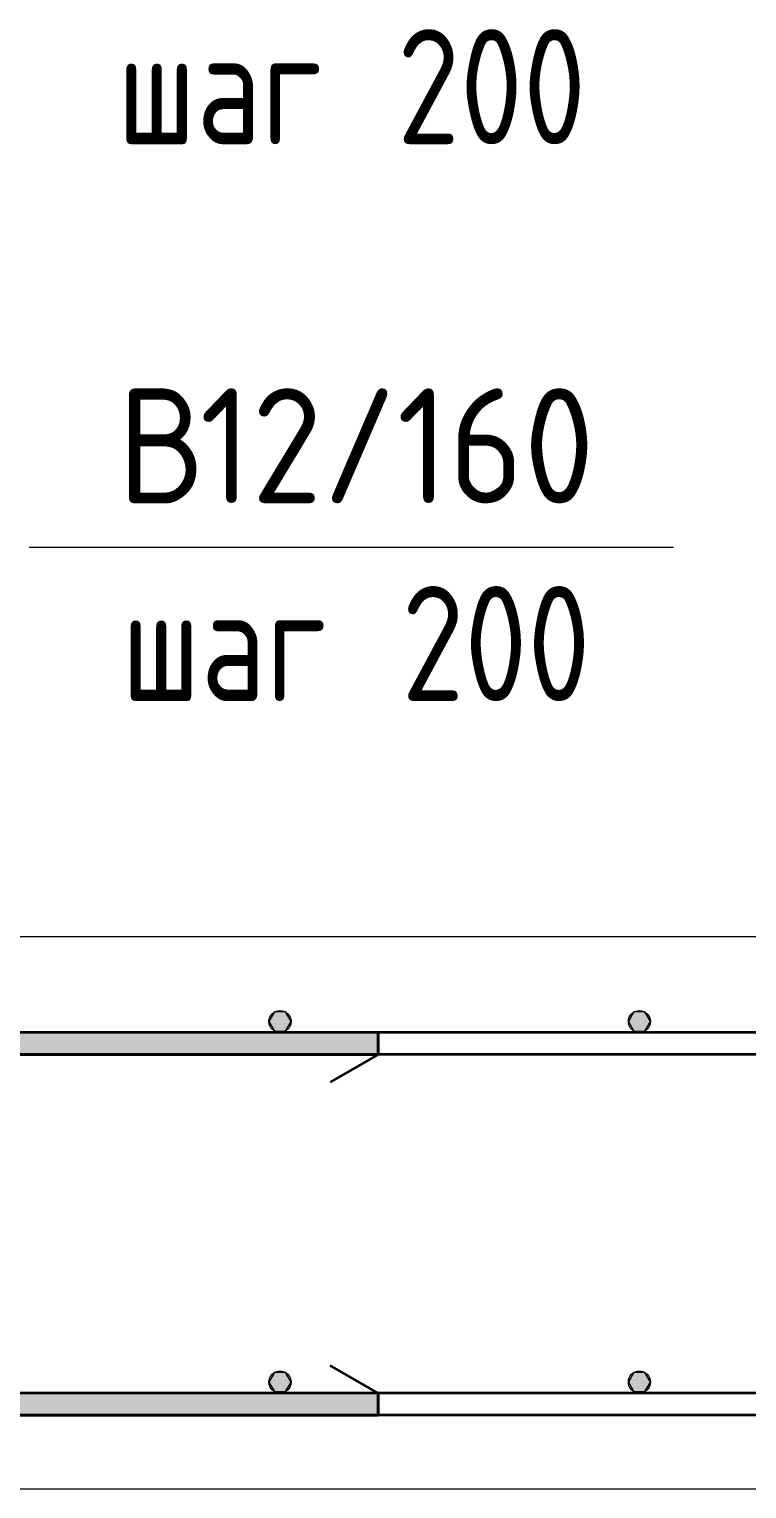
# Model space of a CAD drawing. Header units: millimetres. Extents: x 67134 to 118201, y -4983 to 13821.
# Drawn here: x 107525 to 107915, y -3250 to -2457 of the extents above; entities that cross this region are included whole.
import ezdxf

# ---------------------------------------------------------------- set-up
doc = ezdxf.new("R2010")
doc.units = ezdxf.units.MM
for name, color, linetype, lineweight in [('AA_Vinoska', 7, 'Continuous', 9), ('KR_Armatura', 7, 'Continuous', 20), ('KR_Armatura_Tonkie', 7, 'Continuous', 20), ('KR_Fundament', 7, 'Continuous', 20)]:
    doc.layers.add(name, color=color, linetype=linetype, lineweight=lineweight)
doc.styles.add('ISOCPEUR_7', font='isocpeur.TTF', dxfattribs={"width": 0.9, "height": 62.5})
doc.styles.add('ISOCPEUR_8', font='isocpeur.TTF', dxfattribs={"width": 0.8, "height": 62.5})

# ---------------------------------------------------------------- blocks, each defined once
blk = doc.blocks.new('350_Стержень П торец СК-СГ _НесАрм_РабПлоск_ - 350_Стержень П торец СК-СГ _НесАрм_РабПлоск_-4078482-1-1 Армирование')
at = {"layer": 'KR_Armatura_Tonkie', "lineweight": 35}
for points in [[(-73528.78, -3044), (-73523.29, -3044), (-73522.05, -3035.71), (-73519.27, -3029), (-73514.5, -3022.79), (-73508.29, -3018.02), (-73500.27, -3014.92), (-73493.29, -3013.8), (-73493.29, -3002), (-73504.16, -3003.43), (-73514.29, -3007.63), (-73522.99, -3014.3), (-73529.66, -3023), (-73533.86, -3033.13), (-73535.09, -3044), (-73529.29, -3044)], [(-73529.29, -3168), (-73523.29, -3168), (-73523.52, -3044), (-73535.29, -3044), (-73535.09, -3168), (-73530.84, -3168)], [(-73493.29, -3210), (-73493.29, -3198), (-73501.59, -3196.76), (-73508.73, -3193.64), (-73514.5, -3189.21), (-73519.27, -3183), (-73522.27, -3175.76), (-73523.5, -3168), (-73535.29, -3168), (-73533.86, -3178.87), (-73529.66, -3189), (-73522.99, -3197.7), (-73514.29, -3204.37), (-73504.16, -3208.57), (-73499.4, -3209.2)]]:
    blk.add_hatch(color=256, dxfattribs=at).paths.add_polyline_path(points)
h = blk.add_hatch(color=256, dxfattribs=at)
h.paths.add_polyline_path([(-72987.22, -3014), (-72935.29, -3013.8), (-72935.29, -3002), (-73295.06, -3002.2), (-73295.06, -3014), (-73215.24, -3014)])
h.paths.add_polyline_path([(-73455.06, -3014), (-73411.06, -3013.8), (-73411.06, -3002), (-73493.29, -3002.2), (-73493.29, -3014)])
h.paths.add_polyline_path([(-73399.06, -3014), (-73307.06, -3013.8), (-73307.06, -3002), (-73399.06, -3002.2), (-73399.06, -3013.83)])
h = blk.add_hatch(color=256, dxfattribs=at)
h.paths.add_polyline_path([(-72987.22, -3210), (-72935.29, -3209.8), (-72935.29, -3198), (-73308.02, -3198.2), (-73316.35, -3204.49), (-73327.21, -3208.7), (-73337.06, -3210), (-73215.24, -3210)])
h.paths.add_polyline_path([(-73386.26, -3210), (-73370.61, -3209.8), (-73380.72, -3208.24), (-73390.55, -3204), (-73398.76, -3198), (-73493.29, -3198.23), (-73493.29, -3210), (-73414.76, -3210)])
for p, q in [((-73455.06, -3002), (-73493.29, -3002)), ((-73411.06, -3002), (-73455.06, -3002)), ((-73307.01, -3002), (-73399.06, -3002)), ((-72935.29, -3002), (-73295.11, -3002)), ((-72935.29, -3002), (-72935.29, -3014)), ((-72935.29, -3013.8), (-72935.29, -3002.2)), ((-73493.29, -3014), (-73455.06, -3014)), ((-73455.06, -3014), (-73411.06, -3014)), ((-73399.06, -3014), (-73307.02, -3014)), ((-73295.1, -3014), (-72935.29, -3014)), ((-72935.29, -3014), (-72961.27, -3029)), ((-73535.29, -3044), (-73535.29, -3168)), ((-73523.29, -3168), (-73523.29, -3044)), ((-72935.29, -3198), (-72961.27, -3183)), ((-73455.06, -3198), (-73493.29, -3198)), ((-73398.37, -3198), (-73455.06, -3198)), ((-73337.06, -3198), (-73369.06, -3198)), ((-72935.29, -3198), (-73307.76, -3198)), ((-72935.29, -3198), (-72935.29, -3210)), ((-72935.29, -3209.8), (-72935.29, -3198.2)), ((-73493.29, -3210), (-73455.06, -3210)), ((-73455.06, -3210), (-72935.29, -3210))]:
    blk.add_line(p, q, dxfattribs=at)
at = {"layer": 'KR_Armatura_Tonkie', "lineweight": 35, "flags": 128}
for points in [[(-73493.29, -3002), (-73505.98, -3003.96), (-73517.48, -3009.67), (-73526.72, -3018.58), (-73532.84, -3029.86), (-73535.26, -3042.47), (-73535.29, -3044)], [(-73523.29, -3044), (-73521.34, -3033.34), (-73515.72, -3024.08), (-73507.18, -3017.41), (-73496.83, -3014.21), (-73493.29, -3014)], [(-73535.29, -3168), (-73533.33, -3180.69), (-73527.63, -3192.19), (-73518.71, -3201.43), (-73507.43, -3207.55), (-73494.82, -3209.97), (-73493.29, -3210)], [(-73493.29, -3198), (-73503.95, -3196.04), (-73513.21, -3190.43), (-73519.88, -3181.89), (-73523.08, -3171.54), (-73523.29, -3168)]]:
    blk.add_lwpolyline(points, dxfattribs=at)
blk = doc.blocks.new('042_М_Арматуры - Диам длина поз _ Комментарий-3662934-1-1 Армирование')
at = {"layer": 'AA_Vinoska'}
blk.add_line((-72259.69, -2790.4), (-71909.69, -2790.4), dxfattribs=at)

msp = doc.modelspace()

# ---------------------------------------------------------------- hatches: boundary and pattern name
at = {"layer": 'KR_Armatura'}
h = msp.add_hatch(color=256, dxfattribs=at)
edge = h.paths.add_edge_path()
edge.add_arc((107661.4687, -2996), 6, 0, 360)
for points in [[(107662.8531, -3001.1962), (107664.4687, -3001.1962), (107667.4687, -2996), (107664.4687, -2990.8038), (107658.4687, -2990.8038), (107655.4687, -2996), (107658.4687, -3001.1962)], [(107853.6995, -3001.1962), (107859.6995, -3001.1962), (107862.6995, -2996), (107859.6995, -2990.8038), (107853.6995, -2990.8038), (107850.6995, -2996)], [(107662.8531, -3197.1962), (107664.4687, -3197.1962), (107667.4687, -3192), (107664.4687, -3186.8038), (107658.4687, -3186.8038), (107655.4687, -3192), (107658.4687, -3197.1962)], [(107853.6995, -3197.1962), (107859.6995, -3197.1962), (107862.6995, -3192), (107859.6995, -3186.8038), (107853.6995, -3186.8038), (107850.6995, -3192)]]:
    msp.add_hatch(color=256, dxfattribs=at).paths.add_polyline_path(points)
h = msp.add_hatch(color=256, dxfattribs=at)
edge = h.paths.add_edge_path()
edge.add_arc((107856.6995, -2996), 6, 0, 360)
h = msp.add_hatch(color=256, dxfattribs=at)
edge = h.paths.add_edge_path()
edge.add_arc((107661.4687, -3192), 6, 0, 360)
h = msp.add_hatch(color=256, dxfattribs=at)
edge = h.paths.add_edge_path()
edge.add_arc((107856.6995, -3192), 6, 0, 360)

# ---------------------------------------------------------------- linework, layer by layer
for p, q in [((107658.4687, -2990.8038), (107655.4687, -2996)), ((107664.4687, -2990.8038), (107658.4687, -2990.8038)), ((107667.4687, -2996), (107664.4687, -2990.8038)), ((107853.6995, -2990.8038), (107850.6995, -2996)), ((107859.6995, -2990.8038), (107853.6995, -2990.8038)), ((107862.6995, -2996), (107859.6995, -2990.8038)), ((107655.4687, -2996), (107658.4687, -3001.1962)), ((107664.4687, -3001.1962), (107667.4687, -2996)), ((107850.6995, -2996), (107853.6995, -3001.1962)), ((107859.6995, -3001.1962), (107862.6995, -2996)), ((107658.4687, -3001.1962), (107662.8531, -3001.1962)), ((107662.8531, -3001.1962), (107664.4687, -3001.1962)), ((107853.6995, -3001.1962), (107859.6995, -3001.1962)), ((107658.4687, -3186.8038), (107655.4687, -3192)), ((107664.4687, -3186.8038), (107658.4687, -3186.8038)), ((107667.4687, -3192), (107664.4687, -3186.8038)), ((107853.6995, -3186.8038), (107850.6995, -3192)), ((107859.6995, -3186.8038), (107853.6995, -3186.8038)), ((107862.6995, -3192), (107859.6995, -3186.8038)), ((107655.4687, -3192), (107658.4687, -3197.1962)), ((107658.4687, -3197.1962), (107662.8531, -3197.1962)), ((107662.8531, -3197.1962), (107664.4687, -3197.1962)), ((107664.4687, -3197.1962), (107667.4687, -3192)), ((107850.6995, -3192), (107853.6995, -3197.1962)), ((107853.6995, -3197.1962), (107859.6995, -3197.1962)), ((107859.6995, -3197.1962), (107862.6995, -3192))]:
    msp.add_line(p, q, dxfattribs=at)
for centre in [(107661.4687, -2996), (107856.6995, -2996), (107661.4687, -3192), (107856.6995, -3192)]:
    msp.add_circle(centre, 6, dxfattribs=at)
at = {"layer": 'KR_Armatura_Tonkie', "lineweight": 35}
for p, q in [((109845.0072, -3002), (107235.0072, -3002)), ((109845.0072, -3014), (107235.0072, -3014)), ((109845.0072, -3198), (107235.0072, -3198)), ((109845.0072, -3210), (107235.0072, -3210))]:
    msp.add_line(p, q, dxfattribs=at)
at = {"layer": 'KR_Fundament'}
for p, q in [((109685.1704, -2950), (107395.1704, -2950)), ((107195.0072, -3250), (109885.0072, -3250))]:
    msp.add_line(p, q, dxfattribs=at)

# ---------------------------------------------------------------- block references
at = {"layer": 'AA_Vinoska'}
msp.add_blockref('042_М_Арматуры - Диам длина поз _ Комментарий-3662934-1-1 Армирование', (179784.9219, 52.31), dxfattribs=at)
at = {"layer": 'KR_Armatura_Tonkie', "lineweight": 35}
msp.add_blockref('350_Стержень П торец СК-СГ _НесАрм_РабПлоск_ - 350_Стержень П торец СК-СГ _НесАрм_РабПлоск_-4078482-1-1 Армирование', (180650.0688, 0), dxfattribs=at)

# ---------------------------------------------------------------- texts
at = {"layer": 'AA_Vinoska', "char_height": 62.5, "attachment_point": 1}
for s, insert, width, style in [(' 200', (107693.266, -2456.6276), 166.751, 'ISOCPEUR_8'), ('шаг', (107572.8806, -2456.6276), 145.907125, 'ISOCPEUR_8'), ('\\fISOCPEUR|b0|i0|c204|p34|;\\W.9;В', (107573.2388, -2651.8329), 54.113906, 'ISOCPEUR_7'), ('12/160', (107617.8872, -2651.8329), 263.354344, 'ISOCPEUR_7'), (' 200', (107695.6617, -2759.3092), 166.751, 'ISOCPEUR_8'), ('шаг', (107575.2763, -2759.3092), 145.907125, 'ISOCPEUR_8')]:
    msp.add_mtext(s, dxfattribs=dict(at, insert=insert, width=width, style=style))

doc.saveas('drawing.dxf')
